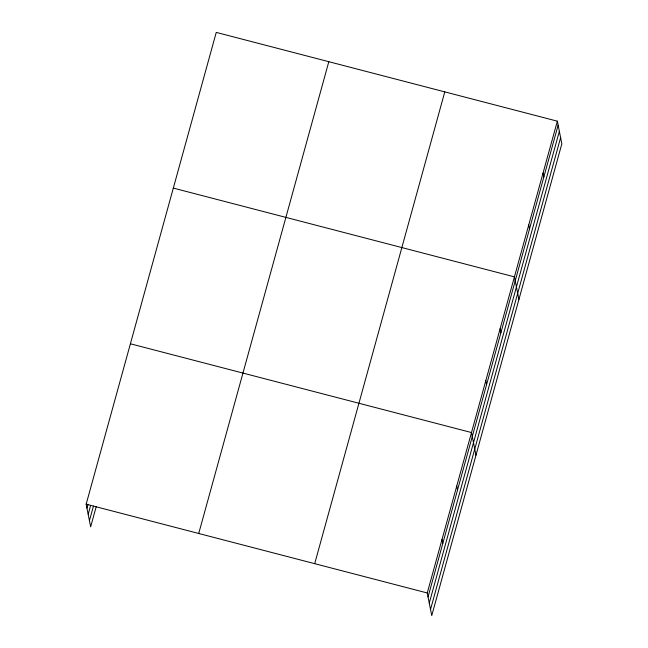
<?xml version="1.0" encoding="UTF-8"?>
<svg xmlns="http://www.w3.org/2000/svg" width="648" height="648" viewBox="0 0 648 648"><rect width="100%" height="100%" fill="white"/><g stroke="black" fill="none" stroke-linecap="round" stroke-linejoin="round"><path stroke-width="0.97" d="M96.277 506.404L90.647 526.824L86.168 504.185L216.254 32.4L557.353 121.176L561.832 143.816L431.746 615.6L427.259 592.969L557.353 121.176M86.954 508.162L88.023 504.265M88.177 514.318L90.582 505.57M89.432 520.66L93.45 506.08M198.725 533.482L328.82 61.698M314.701 563.671L444.787 91.878M428.045 596.938L558.139 125.153M429.268 603.094L559.354 131.309M430.523 609.444L560.617 137.651M173.324 188.09L514.423 276.866L518.902 299.506M130.394 343.78L471.493 432.556L475.972 455.196M86.168 504.185L427.259 592.969M543.04 173.073L543.826 177.05M528.728 224.969L529.521 228.946M500.11 328.763L500.896 332.732M485.806 380.66L486.591 384.629M456.751 486.024L457.537 490.001M442.009 539.5L442.795 543.47"/></g></svg>
